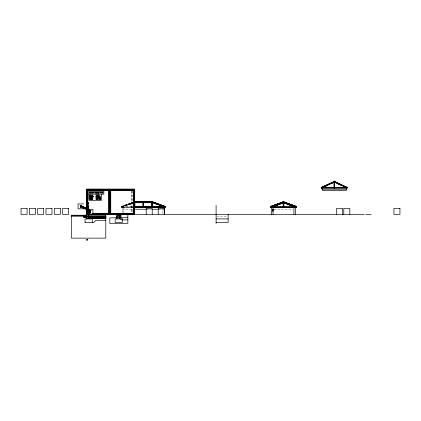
<?xml version="1.0" encoding="UTF-8"?>
<svg xmlns="http://www.w3.org/2000/svg" width="421" height="421" viewBox="0 0 421 421"><rect width="100%" height="100%" fill="white"/><g stroke="black" fill="none" stroke-linecap="round" stroke-linejoin="round"><path stroke-width="0.32" stroke-dasharray="2.1 1.58" d="M133.573 202.575L121.895 206.822L122.064 207.358L121.585 207.358L121.259 206.564L133.883 202.001M133.752 201.969L121.537 206.411L121.459 206.89L133.836 202.385M122.269 212.452L122.269 207.211L132.889 207.116M134.104 202.796L121.548 207.353L121.643 206.822L121.627 207.343L122.106 207.343L133.931 203.043M121.548 206.474L122.106 207.158L121.78 206.474L133.983 202.033M121.322 206.732L133.752 202.206M132.899 207.085L121.922 207.085L132.668 203.011M121.537 207.153L133.752 202.706M121.516 207.174L133.841 202.69M121.922 206.816L132.899 206.816M122.679 206.995L132.889 206.995M122.269 207.211L132.936 207.237M122.269 209.232L132.794 209.232M146.603 209.232L151.865 209.232M159.096 209.232L164.358 209.232M274.066 209.232L292.916 209.232M216.731 216.189L227.487 216.189M121.553 206.843L121.648 207.111M121.316 206.543L121.601 207.332M162.769 207.732L162.769 213.742M132.226 191.034L132.226 212.484M131.894 191.35L131.905 212.815M131.778 190.824L131.778 212.694M123.858 207.237L123.858 213.742"/><path stroke-width="0.63" d="M271.092 206.822L271.298 207.158L283.78 202.722M86.073 215.226L86.052 216.126M86.194 215.226L85.779 216.941M86.021 215.226L85.995 215.947L84.831 216.126M90.289 199.07C91.073 198.202 89.868 199.68 90.694 199.259M91.436 192.818C92.378 191.776 90.931 193.549 91.925 193.05M98.225 196.628C99.224 195.86 97.514 197.039 98.625 196.854M99.872 196.628C100.877 195.86 99.167 197.039 100.277 196.854M90.599 196.612L90.762 196.975L91.025 196.781A0.553 0.553 0 0 0 91.036 196.612L90.62 196.502M97.667 195.46L98.098 195.576A0.553 0.553 0 0 0 98.109 195.412L97.693 195.302M333.879 181.719L334.895 181.819M295.726 206.874L295.721 207.358L283.201 202.722M164.564 207.174L164.6 206.69C165.295 205.88 165.227 207.537 164.774 207.264L164.522 207.343L165.043 207.358L165.316 206.543M152.744 202.069L134.388 202.001L152.876 202.069L152.191 202.369L164.6 206.69M152.255 202.196L164.643 206.706L164.858 206.411M295.889 206.822L295.679 207.343L296.158 207.343L296.205 206.395L283.807 202.038L283.475 202.217M296.237 206.474L284.033 202.001L283.896 202.401M296.316 206.69L296.226 207.158L296.316 206.69L283.417 201.812L296.4 206.532L296.11 207.327M92.604 196.575L92.978 196.46M165.111 207.174L165.127 206.874M346.741 188.098C347.409 186.103 346.799 189.245 347.236 187.456L347.167 188.098L346.699 188.082L346.883 187.492M90.299 197.391L90.105 198.18L89.894 197.402L89.689 198.18L89.494 197.391M284.017 202.075L283.491 201.738L270.735 206.411L270.714 207.174L271.298 207.343L283.491 202.722M96.451 194.986L96.183 195.776L95.914 194.986M282.896 202.98L284.086 202.948M165.079 206.843L164.89 207.079M283.717 202.333L283.617 202.606L296.268 207.174M283.749 202.622L283.849 202.348M296.052 207.306L296.342 206.516M296.042 207.095L296.142 206.822M95.941 198.754L96.32 198.78L95.92 199.386L96.346 199.391M93.12 192.623L93.436 192.434L93.62 192.755A0.663 0.663 0 0 1 93.609 192.955L93.109 192.955A0.621 0.621 0 0 1 93.099 192.755M100.608 192.623L100.919 192.434L101.108 192.755A0.663 0.663 0 0 1 101.098 192.955L100.598 192.955A0.663 0.663 0 0 1 100.572 192.755M101.393 192.623L101.703 192.434L101.893 192.755A0.663 0.663 0 0 1 101.877 192.955L101.377 192.955A0.621 0.621 0 0 1 101.366 192.755M80.937 206.169L81.074 205.911M83.337 208.332L83.921 207.079M83.621 208.437L83.958 207.721M90.21 210.611L89.836 211.416M88.599 212.152L88.599 213.358L90.283 213.358L90.352 210.779M90.936 210.905L91.078 210.6L80.943 205.874L80.785 206.216L87.842 209.505M273.271 209.6L273.397 209.248L272.319 209.248L272.476 209.663M273.376 209.653L272.319 209.7M334.442 182.088L334.6 181.746L334.658 188.134L334.053 188.134L334.053 181.746M346.688 187.582L346.546 187.887L334.537 187.887M346.599 187.913L346.741 187.608L321.97 187.608L322.112 187.913L346.599 187.913L345.404 187.356M347.115 187.582L347.025 187.913M90.673 195.265L90.983 195.191L91.02 195.618A3.352 3.352 0 0 0 91.02 195.781M91.657 196.823L91.246 196.66L91.657 196.491M92.352 195.623L91.941 195.455L92.352 195.291M91.231 198.028L90.82 197.859L91.231 197.696M96.893 193.013C96.293 193.786 96.262 191.844 96.893 192.613M99.077 195.623L98.667 195.455L99.077 195.291M91.641 199.217L91.231 199.054L91.641 198.896M98.909 192.997C98.288 193.739 98.298 191.85 98.909 192.613M97.156 196.491L97.567 196.66L97.156 196.823M270.761 206.853L283.686 202.148L283.565 201.812L270.582 206.532L270.871 207.327M90.189 193.202L90.689 192.423M92.946 196.917L92.599 196.712M92.325 196.823L91.989 196.907L91.973 196.333M97.035 195.618L96.719 195.739L96.683 195.133M96.83 196.823L96.514 196.939L96.477 196.333M282.88 202.248L283.575 201.848M152.439 206.706L151.923 206.532L151.923 201.812L151.734 207.327L152.439 207.306M91.02 195.628L90.647 195.618L91.02 195.423M91.32 195.297L91.646 195.176L91.678 195.781M91.978 197.702L92.304 197.581L92.336 198.186M91.952 198.907L92.278 198.786L92.315 199.391M97.667 192.623L98.056 192.476L98.098 193.202M99.251 196.986L99.482 196.333L99.603 196.986M99.367 198.186L99.598 197.538L99.724 198.186M99.198 199.391L99.43 198.738L99.556 199.391M100.403 198.186L100.635 197.538L100.756 198.186M100.23 199.391L100.466 198.738L100.587 199.391M98.893 196.502L99.251 196.502M99.009 197.702L99.367 197.702M98.84 198.907L99.198 198.907M100.04 197.702L100.403 197.702M99.872 198.907L100.23 198.907M283.138 202.206L283.843 202.206M86.815 214.1L134.373 214.126L134.373 189.66M133.583 213.336L133.583 190.181L110.723 190.181L110.723 213.336L133.583 213.336L133.583 190.181M110.723 213.336L110.723 190.181M323.302 187.356L321.723 188.134L321.533 187.398M143.151 206.516L143.666 206.706M88.163 203.432L88.231 202.959L87.752 202.959L87.826 203.432M96.525 198.78L96.756 198.607L96.762 199.391M151.786 201.938L152.291 201.848L152.255 206.532M91.231 193.165L91.004 192.276M93.399 196.975L93.246 196.212M91.752 198.154L91.562 197.417M92.794 199.38L92.641 198.617M98.046 196.333L97.967 196.365A0.795 0.795 0 0 0 97.835 196.502M334.053 181.793L334.658 181.793M334.053 187.555L334.658 187.555M271.466 214.384L271.656 207.074L295.326 207.074L295.516 214.384M97.456 197.391L97.225 197.686A0.858 0.858 0 0 0 97.225 197.902L97.456 198.186L97.688 197.902A0.858 0.858 0 0 0 97.688 197.686L97.514 197.402M80.632 205.659L80.237 205.974L80.522 205.743M321.402 187.492L334.779 181.446L334.779 181.925L331.869 183.288M334.353 181.535L321.46 187.555L334.779 181.535L333.932 181.535L347.167 187.608M321.828 187.492L334.779 181.446M325.254 186.356L330.564 183.877M331.743 183.324L334.106 182.219M321.776 188.108L321.47 187.456L321.586 188.082M325.465 186.277L327.791 185.187M271.256 206.874L271.256 207.358L270.819 207.343L270.861 206.816M134.452 202.648L143.224 202.622M270.619 206.706L283.586 201.996M270.714 207.174L283.354 202.58M277.139 204.89L271.092 207.095L295.889 207.079L291.658 205.553M280.102 203.801L283.359 202.606L283.265 202.333M270.782 207.358L283.665 202.669M164.569 206.874L164.564 207.358L163.337 206.916M95.788 193.202L95.656 192.16M98.477 195.781L98.367 194.912M92.494 192.423L92.425 192.444A0.953 0.953 0 0 0 92.241 192.623M94.193 192.423L94.099 192.46A0.953 0.953 0 0 0 93.941 192.623M90.473 195.133L90.415 195.149A0.795 0.795 0 0 0 90.262 195.297M88.336 202.617L86.7 202.885M88.336 214.521L86.91 214.547L86.91 214.926L86.31 215.105L86.331 216.983M334.569 181.404L321.744 187.398M334.353 182.025L334.779 181.925M333.932 181.925L333.932 181.446L334.353 181.456L347.309 187.492M282.849 202.027L283.501 202.217M282.965 202.075L270.961 206.411M90.641 211.005L90.099 210.558L89.857 211.374M89.762 195.365C89.605 194.065 90.452 196.454 89.557 195.365M102.461 192.423L102.366 192.46A0.953 0.953 0 0 0 102.208 192.623M90.42 196.333L90.341 196.365A0.795 0.795 0 0 0 90.21 196.502M127.852 217.194L109.818 217.957L109.818 223.404L127.852 223.404L127.852 214.384M283.559 202.933L283.949 202.933M152.191 202.369L152.497 202.401M346.825 187.555L347.246 187.555L334.142 181.404M334.174 187.887L322.165 187.887L322.023 187.582M321.544 187.908L321.97 187.908M321.544 188.098L322.012 188.082L321.702 187.413M86.531 189.229L134.631 189.229M86.531 189.361L134.631 189.361M86.531 189.418L134.631 189.418M86.531 189.66L134.631 189.66M87.452 190.055L110.413 190.055M133.71 190.055L110.597 190.055L110.597 213.463L133.71 213.463L133.699 190.055M87.579 209.479L87.579 190.181L110.513 190.181M87.579 190.181L110.56 190.234M110.781 190.234L133.531 190.234M89.957 192.265L89.494 192.265L89.494 193.186L89.957 193.186M90.873 192.502L91.215 192.502M89.494 192.702L89.936 192.702M88.773 194.192L103.84 194.192L103.84 191.381L88.773 191.381L88.773 200.333L101.477 200.333L101.477 194.192M97.262 195.197L97.53 195.197M93.136 196.397L93.42 196.397M89.557 196.612C90.61 196.633 89.031 195.423 89.557 196.986M91.457 197.602L91.736 197.602M96.362 198.002L95.888 198.002L96.22 197.402L96.23 198.186M92.536 198.801L92.815 198.801M89.557 198.965L90.015 198.965M134.388 201.738L152.876 201.77L152.876 202.417L143.224 202.401M134.373 201.812L134.704 201.812L134.704 206.532L134.373 206.516M87.794 202.359L87.921 204.453L87.857 202.58M88.352 202.359L88.352 202.938M134.388 202.369L152.876 202.333M86.894 202.454L88.336 202.38M143.403 202.622L151.997 202.622M134.388 202.638L151.602 202.669M87.173 202.938L87.379 204.453L87.352 202.58M88.015 202.938L88.163 204.453L88.2 203.254L87.789 203.254M87.452 202.959L86.973 202.959L87.042 203.432M283.138 202.911L283.843 202.911M284.049 203.043L282.896 202.948M86.989 203.185L87.436 203.185M87.773 203.206L88.215 203.185M87.005 203.254L87.415 203.254M83.668 203.911L78.064 203.911L78.064 208.821L83.668 208.821M87.142 204.453L87.005 202.617M87.142 205.469L87.026 214.521M80.527 205.601L80.864 205.601M80.753 205.659L88.963 209.432M80.153 205.948L80.153 205.49L81.237 205.49L81.237 206.011M80.658 205.974L80.669 206.453L80.574 205.601M80.832 206.301L80.906 207.321L80.485 207.321L80.564 206.316M80.506 206.385L80.879 206.385M164.806 206.464L165.09 206.411L152.876 201.969M295.968 206.464L296.247 206.411M134.631 206.816L143.224 206.816M143.403 206.816L151.997 206.816L151.997 207.121M152.439 206.816L164.706 206.816L164.706 207.085L134.188 207.074M152.439 206.853L152.176 207.121M271.877 206.995L295.326 207.074M134.188 207.116L164.169 207.116L164.358 214.384M134.767 207.211L164.358 207.237M271.466 207.237L295.516 207.237M143.666 207.306L142.961 207.327L143.151 202.033L143.151 206.532M295.679 207.343L296.2 207.358L283.317 202.669M86.516 209.279L92.925 209.279L92.925 214.384M134.767 209.232L146.603 209.232M152.518 209.232L158.438 209.232M272.687 209.353L273.024 209.353M272.761 209.716L272.882 210.205L272.697 209.269M273.066 210.026L272.645 210.026L272.645 211.074L273.066 211.074M272.671 210.111L273.045 210.137M273.045 211.047L272.671 211.047L272.708 210.026M89.726 211.384L89.452 211.326L89.452 212.152M90.105 211.61L90.394 211.589M89.452 211.852L88.373 212.047L90.394 212.189M90.105 212.01L89.478 212.105M92.736 213.336L110.56 213.284M92.667 213.463L110.413 213.442M86.973 213.757L86.973 214.178L87.452 214.178L87.379 213.705M87.752 213.757L87.752 214.178L88.231 214.178L88.163 213.705M92.994 213.784L134.031 213.784L134.031 189.734M86.989 213.931L87.436 213.952M87.773 213.952L88.215 213.952M88.336 214.205L88.352 217.931L105.787 217.931M88.352 214.3L88.773 214.3L88.773 216.368L106.029 216.368L88.652 216.489M364.297 214.384L86.516 214.384L86.531 189.134L134.631 189.134L134.631 214.384M365.865 214.384L371.096 214.384M86.931 214.721L88.336 214.705M86.91 214.805L88.352 214.784M86.31 215.226L71.412 215.226L71.412 238.133L105.787 238.133L105.787 214.263M88.652 215.289L105.787 215.289M120.88 215.289L117.575 215.289L117.575 214.384M71.412 215.826L86 215.826M71.412 216.068L88.352 216.105M88.415 216.162L86.489 216.105M116.67 216.189L120.88 216.189M84.653 217.004L86.452 217.004M86.552 217.631L83.437 217.631L83.437 216.068M90.757 218.531L105.787 218.531M216.094 218.894L228.119 218.894M127.852 219.857L120.88 219.857L120.88 214.384M105.787 220.336L95.93 220.336L93.767 222.499L85.047 222.499M216.094 222.499L228.119 222.499L228.119 214.384M283.033 202.933L283.422 202.933M85.326 216.941L84.953 216.126M283.401 201.848L284.101 202.248M97.561 194.934L97.367 195.781M296.221 206.853L283.396 201.996M285.68 203.364L283.791 202.69L284.086 202.98M287.422 204.011L290.485 205.111M152.744 202.001L165.369 206.564M152.644 202.033L164.848 206.474M152.876 202.206L165.311 206.732M152.439 202.348L163.506 206.374M153.123 203.011L156.723 204.322M158.522 204.98L165.085 207.353M333.932 181.446L347.257 187.555M334.595 181.94L347.167 187.908L334.511 182.198M338.01 183.909L341.426 185.498M80.864 205.743L88.926 209.505M80.8 206.179L90.989 210.932M80.906 207.174L86.484 209.774M95.846 196.907C96.656 197.296 95.372 195.954 96.199 196.297M95.32 192.376C94.236 191.913 96.02 193.597 94.851 193.05M98.461 193.355L98.882 193.35L98.909 192.423M91.268 199.512L91.62 199.512L91.641 198.738M102.692 193.086C103.566 193.571 102.245 192.144 103.092 192.555M90.22 192.423L90.704 193.202M152.255 201.87L152.439 207.327M322.223 187.729L322.26 189.192L346.451 189.192L346.657 187.808L322.044 187.782L322.918 187.545M270.94 207.095L270.661 206.69L270.756 207.158M283.133 202.348L283.228 202.622M282.949 202.001L283.08 202.401M270.64 206.516L270.924 207.306M349.814 214.384L349.814 208.374L343.799 208.374L343.799 214.384M346.32 189.134L346.32 190.334L322.391 190.334L322.391 189.134M342.599 214.384L342.599 208.374L336.584 208.374L336.584 214.384M334.895 181.883L334.895 181.367L333.816 181.367L333.816 181.883M334.558 181.593L334.153 181.593M334.506 181.698L334.506 187.482L334.206 187.482L334.206 181.698M334.537 187.582L334.537 187.913M334.353 180.762L334.353 181.835M334.174 187.582L334.174 187.913M293.926 207.237L293.926 214.384M283.843 202.706L283.843 207.332L283.138 207.332L283.138 202.706M283.58 202.706L283.58 207.153M283.401 202.706L283.401 207.153M273.055 207.237L273.055 214.384M272.997 209.269L272.919 210.09M216.094 205.364L216.094 223.404M164.232 214.384L164.232 208.374L158.222 208.374L158.222 214.384M152.213 214.384L152.213 208.374L146.198 208.374L146.198 214.384M143.666 207.327L143.477 202.033L143.477 206.532M143.403 202.333L143.403 207.121M143.314 201.738L143.314 202.669M143.224 202.333L143.224 207.121M134.894 201.996L134.894 207.327M119.68 214.384L119.68 218.894M117.875 214.384L117.875 218.894M116.67 214.384L116.67 218.894M110.281 189.734L110.281 213.784M109.097 190.055L109.097 213.463M108.776 189.734L108.776 213.784M102.208 192.423L102.208 193.202M100.04 197.538L100.04 198.186M99.872 198.738L99.872 199.391M99.077 194.912L99.077 195.781M99.009 197.538L99.009 198.186M98.893 196.333L98.893 196.986M98.84 198.738L98.84 199.391M97.835 196.333L97.835 196.986M97.667 192.423L97.667 193.202M97.277 192.423L97.277 193.202M97.156 196.333L97.156 197.207M97.035 195.133L97.035 195.781M96.893 192.16L96.893 193.202M96.83 196.333L96.83 196.986M96.072 192.423L96.072 193.202M93.941 192.423L93.941 193.202M92.767 192.423L92.767 193.202M92.352 194.912L92.352 195.781M92.241 192.423L92.241 193.202M92.325 196.333L92.325 196.986M92.262 222.499L92.262 218.894L85.047 218.894L85.047 222.562M91.978 197.317L91.978 198.186M91.952 198.517L91.952 199.391M91.657 196.112L91.657 196.986M91.32 195.133L91.32 195.781M91.231 197.317L91.231 198.186M90.957 198.738L90.957 199.391M90.757 217.931L90.757 218.894M90.547 197.538L90.547 198.186M90.257 195.133L90.257 195.781M90.21 196.333L90.21 196.986M90.105 212.131L90.105 211.553L89.768 211.484M90.015 198.596L90.015 199.391M89.557 198.596L89.557 199.391M89.557 217.931L89.557 218.894M89.084 212.152L89.084 213.358M88.715 214.363L88.652 217.931M88.484 214.384L88.484 217.81L106.15 217.873L88.426 217.873L88.415 214.384M88.168 202.617L88.2 202.975M88.2 213.884L88.063 205.469L88.036 214.331M88.2 214.163L88.168 214.521M87.857 214.557L87.921 205.469L87.831 214.784M87.752 216.189L87.752 218.894M87.631 190.234L87.631 209.442M87.463 190.055L87.452 209.563M87.352 214.557L87.379 205.469L87.268 214.331M87.158 214.331L87.131 189.734M86.815 189.66L86.815 209.6M86.794 189.397L86.789 209.621M86.552 216.068L86.552 218.894M86.247 215.226L86.263 216.126M85.868 215.226L85.868 215.826M84.768 216.068L84.768 216.983M80.753 206.332L80.832 205.516L80.558 205.516M80.543 206.274L80.506 207.295M100.33 192.729C99.682 194.207 99.724 191.245 100.33 192.729M96.551 197.638L96.541 197.686A0.858 0.858 0 0 0 96.541 197.902L96.772 198.186L97.004 197.902A0.858 0.858 0 0 0 97.004 197.686L96.772 197.391L96.551 197.638M97.062 198.838L97.056 198.891A0.858 0.858 0 0 0 97.056 199.101L97.288 199.391L97.519 199.101A0.858 0.858 0 0 0 97.519 198.891L97.288 198.596L97.062 198.838M97.746 198.838L97.74 198.891A0.858 0.858 0 0 0 97.74 199.101L97.972 199.391L98.204 199.101A0.858 0.858 0 0 0 98.198 198.891L97.972 198.596L97.746 198.838M97.914 197.638L97.909 197.686A0.858 0.858 0 0 0 97.909 197.902L98.14 198.186L98.372 197.902A0.858 0.858 0 0 0 98.372 197.686L98.14 197.391L97.914 197.638M345.815 187.456L346.136 187.545L345.815 187.456M110.134 190.181L110.134 213.336L110.134 190.181M109.276 213.284L109.223 190.181L109.276 213.284M27.06 208.374L21.05 208.374L21.05 214.384L27.06 214.384L27.06 208.374M35.375 208.374L29.359 208.374L29.359 214.384L35.375 214.384L35.375 208.374M43.684 208.374L37.674 208.374L37.674 214.384L43.684 214.384L43.684 208.374M51.999 208.374L45.984 208.374L45.984 214.384L51.999 214.384L51.999 208.374M60.308 208.374L54.298 208.374L54.298 214.384L60.308 214.384L60.308 208.374M68.618 208.374L62.608 208.374L62.608 214.384L68.618 214.384L68.618 208.374M399.95 208.374L393.94 208.374L393.94 214.384L399.95 214.384L399.95 208.374M122.385 218.894L115.17 218.894L115.17 222.499L122.385 222.499L122.385 218.894M87.752 239.333L86.552 239.333L86.552 240.238L87.752 240.238L87.752 239.333"/></g></svg>
